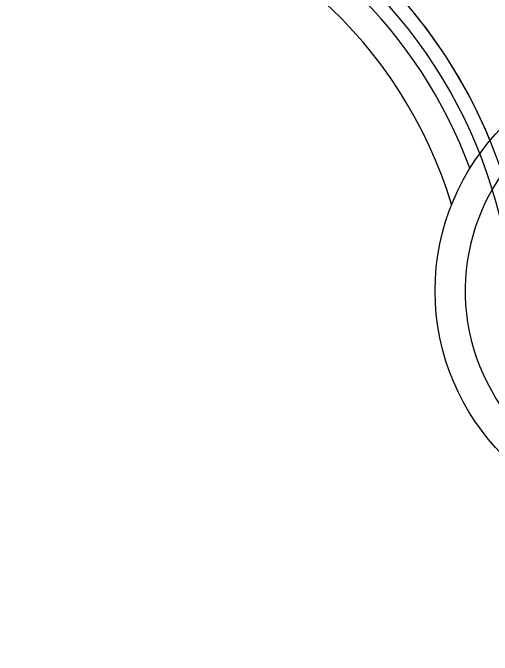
# Model space of a CAD drawing. Extents: x 2080 to 102399, y 2071 to 93424.
# Drawn here: x 85791.5 to 85990, y 81802.4 to 82068.3 of the extents above; entities that cross this region are included whole.
import ezdxf

# ---------------------------------------------------------------- set-up
doc = ezdxf.new("R2010")
doc.units = 0
doc.header["$LTSCALE"] = 20
doc.header["$MEASUREMENT"] = 0
for name, color, linetype in [('BLACK STONE', 7, 'Continuous'), ('R.C.C Wall', 50, 'Continuous'), ('road', 2, 'Continuous')]:
    doc.layers.add(name, color=color, linetype=linetype)

msp = doc.modelspace()

# ---------------------------------------------------------------- linework, layer by layer
at = {"ltscale": 0.5, "elevation": 0.504}
for points in [[(85655.054, 81888.157, 0.0146688), (85656.833, 81875.242, 0.1859052), (85872.207, 81582.022)], [(85865.508, 81575.631, -0.1821027), (85649.592, 81867.689, 0.2090771), (85611.824, 81713.067, 0.3412403), (85731.406, 81587.005, 0.0287013), (85788.689, 81576.003, -0.0562512), (85854.175, 81558.645, -0.0562512)]]:
    msp.add_lwpolyline(points, format="xyb", dxfattribs=at)
at = {"linetype": 'Continuous', "ltscale": 0.5}
msp.add_circle((86062.841, 81953.208, 0.504), 96.48, dxfattribs=at)
for radius, start, end in [(200.033, 20.35299, 71.26525), (212.033, 22.48844, 64.36532), (188.033, 16.849, 79.29448)]:
    msp.add_arc((85793.235, 81934.371, 0.504), radius, start, end, dxfattribs=at)
at = {"layer": 'BLACK STONE', "linetype": 'Continuous', "ltscale": 0.5}
msp.add_arc((86062.841, 81953.208, 0.504), 84.011, 46.54655, 7.1159, dxfattribs=at)
at = {"layer": 'R.C.C Wall', "ltscale": 0.5, "elevation": 0.504}
for points in [[(85871.409, 82124.998, 0.1077616), (85748.283, 82090.016, 0.1622777), (85681.513, 82022.623, 0.1726004), (85655.367, 81874.92, 0.1859432), (85871.398, 81580.759)], [(85656.833, 81875.242, 0.1859052), (85872.207, 81582.022)], [(85650.232, 81870.963, 0.1838413), (85866.726, 81576.63)]]:
    msp.add_lwpolyline(points, format="xyb", dxfattribs=at)
at = {"layer": 'R.C.C Wall', "ltscale": 0.5}
for radius, start, end in [(206.033, 11.88063, 67.70197), (212.033, 14.12889, 64.36532)]:
    msp.add_arc((85793.235, 81934.371, 0.504), radius, start, end, dxfattribs=at)
at = {"layer": 'road', "linetype": 'Continuous', "ltscale": 0.5}
msp.add_arc((86585.225, 80503.814, 0.1), 2189.51, 110.931783, 161.107381, dxfattribs=at)

doc.saveas('drawing.dxf')
